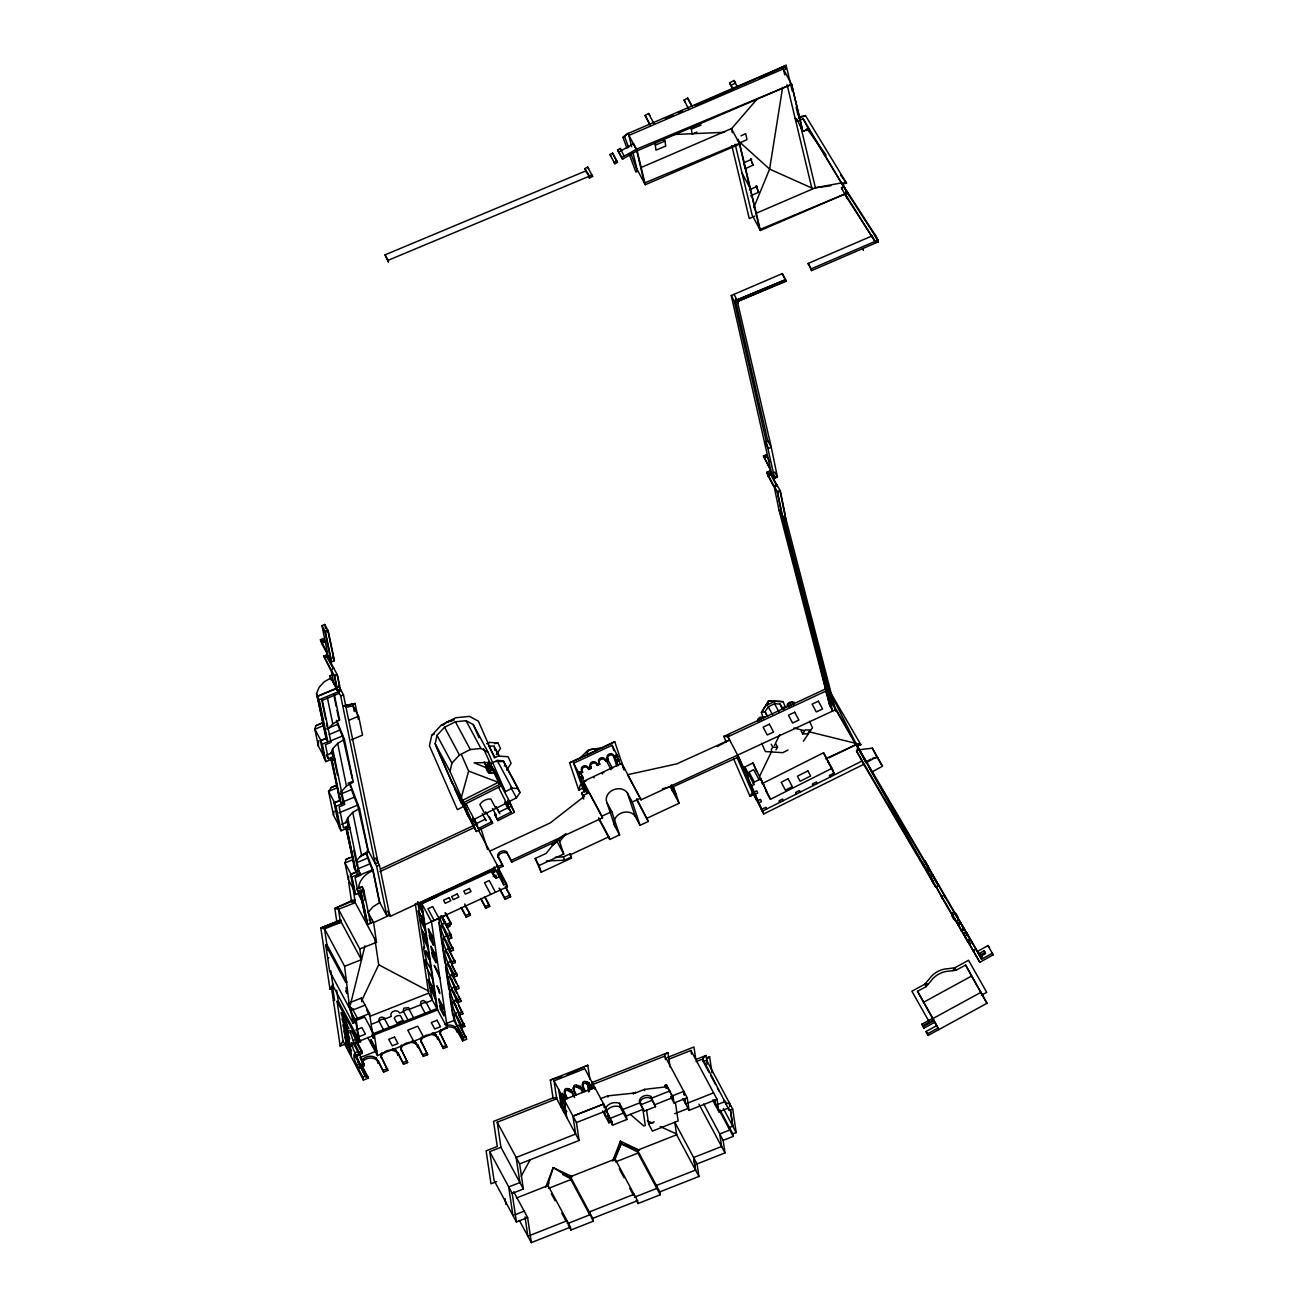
<?xml version="1.0" encoding="UTF-8"?>
<svg xmlns="http://www.w3.org/2000/svg" width="1308" height="1308" viewBox="0 0 1308 1308"><rect width="100%" height="100%" fill="white"/><g stroke="black" fill="none" stroke-linecap="round" stroke-linejoin="round"><path stroke-width="1.5" d="M324.482 757.512L318.334 746.034L318.531 740.72M351.509 876.295L354.599 891.239L348.451 879.777L348.582 876.229M757.659 720.986L757.872 719.089L759.997 717.193L764.657 717.209M763.578 719.089L761.419 712.517L768.646 700.892L783.018 701.644L785.323 706.876L783.459 709.639M793.253 702.739L791.896 702.167L788.266 704.145L788.103 705.535L789.46 706.107M793.972 704.145L794.169 702.249L789.525 702.249L787.383 704.145L787.187 706.026L789.018 706.811M338.805 822.699L339.622 826.672L333.475 815.211L334.096 811.205M782.642 87.342L769.611 169.124L753.784 207.563M785.503 69.389L786.141 65.4L626.745 134.054L622.951 137.356L627.023 148.311M506.588 770.085L511.117 763.365L508.125 756.727L497.988 756.106L494.457 757.904L478.385 721.166L469.441 716.375L455.658 717.765L441.532 724.877L431.722 735.374L429.433 745.789L457.375 809.636L462.819 806.905M494.293 772.685L499.493 784.555L461.413 803.717L435.172 743.729L437.003 735.325L444.556 727.248L455.413 721.771L466.04 720.708L473.234 724.567L488.129 752.345L505.329 791.634L512.066 788.201L518.181 788.577L519.995 792.583L516.431 797.88L509.58 801.346L514.387 812.333L497.923 820.623L494.637 814.197L495.536 813.756L496.223 815.342L495.34 815.8M485.693 811.892L492.626 823.272L476.308 831.496L450.066 771.491L451.898 763.104L459.451 755.027L470.308 749.549L480.935 748.487L488.129 752.345M350.397 1004.789L364.981 945.798M461.283 797.7L468.624 771.066L461.462 754.683M323.403 722.343L315.866 725.711L314.868 729.226L318.334 746.034M349.808 857.623L345.966 859.438L344.985 862.969L348.451 879.777M767.567 704.636L768.646 700.892L783.018 701.644M582.371 788.397L578.774 790.081L580.474 784.604M547.251 1186.274L553.202 1167.652L572.364 1176.71M864.866 759.18L871.782 772.096L882.442 766.21L872.305 748.16L859.34 749.746L856.593 751.119L926.718 870.638L928.239 867.024L857.966 747.211L856.593 751.119L863.689 764.346L935.661 887.02L938.784 885.467L936.692 881.641L932.179 873.891L933.078 875.739L930.413 877.21L935.661 887.02M545.714 1187.223L553.202 1167.652L571.253 1178.426M612.798 1160.752L620.352 1141.148L639.449 1150.239M547.627 1186.47L549.066 1182.89M614.711 1160L621.235 1143.813L620.352 1141.148M324.188 725.335L314.868 729.226L321.016 740.688L326.591 738.366L316.503 693.698L319.119 687.321L324.106 681.86L330.908 677.953L337.513 690.575L340.293 689.398L337.268 674.732L333.736 668.143L331.12 670.088L323.795 656.076L326.591 654.899L333.736 668.143M330.711 753.588L332.673 748.814L337.66 743.353L344.462 739.445L337.006 721.117M345.77 822.618L347.732 817.843L352.735 812.382L359.52 808.475L349.808 783.034M361.597 1000.898L378.699 964.764L374.791 938.49M759.588 776.298L771.851 750.939M774.467 745.511L779.731 734.638M612.945 1160.834L621.235 1143.813L639.367 1150.402M345.901 1043.817L340.194 1046.073L342.974 1040.808L337.104 1001.421L338.216 1000.98L336.614 990.156M782.773 709.034L780.108 704.08L774.549 703.704L768.303 706.86L765.033 711.666L761.419 712.517L768.646 700.892M521.222 1176.203L529.838 1160.31M332.984 984.041L329.976 989.306L332.772 988.21L334.554 1000.162L333.426 1000.604M573.296 1088.959L574.098 1088.256A1.733 1.406 -8.5 0 1 577.073 1087.079L579.509 1088.518L580.163 1086.359L579.509 1088.518M841.861 188.843L843.627 185.981L874.921 234.655L878.257 241.882L811.581 270.609L808.23 263.399L872.109 235.898L875.199 241.686L877.864 240.198L874.316 233.527M771.131 749.844L772.766 747.228L777.59 747.228L776.036 744.17M775.971 749.844L777.59 747.228M802.72 733.886L805.156 729.962L809.979 729.962L807.559 733.902L802.72 733.886L801.15 730.845M952.943 970.634L954.84 967.773L968.541 960.285L986.722 992.347L981.425 995.257M495.078 750.465L494.048 746.181L488.734 745.854L494.947 757.43M496.337 754.585L500.441 748.503L497.923 742.928L489.388 742.404L486.723 743.761M495.683 772.292L489.535 772.39L487.966 768.908L491.056 764.313M504.316 765.965L505.101 764.804L503.302 760.798L497.171 760.422L490.32 763.905L486.756 769.202L488.571 773.208L495.961 772.93M803.357 741.178L812.464 727.788L809.57 721.264M336.859 785.16L331.349 787.465L328.57 791.389L333.475 815.211M750.629 158.53L753.114 165.102L745.217 168.699L743.843 162.781L751.74 159.184M756.155 185.638L758.624 192.227L750.743 195.824M559.53 841.649L564.467 835.599M924.037 1028.104L923.17 1026.584L933.863 1020.747L917.513 991.317L926.178 986.592L930.904 981.065A19.996 16.415 -29.6 0 1 949.036 971.157L956.213 970.193L965.631 965.042L986.984 1003.285L928.173 1035.413L927.323 1033.892L938.016 1028.055L932.571 1018.327L921.878 1024.18L924.037 1028.104L934.73 1022.251M368.153 912.428L373.025 906.755L379.745 902.536L373.156 870.539L366.224 852.424A15.483 2.126 67.3 0 0 372.829 870.36M731.466 128.789L757.234 98.918M783.001 69.046L786.141 65.4L792.321 91.233M348.942 1004.642L350.855 1008.223L349.726 1008.664L329.632 971.19L330.761 970.749L333 985.84L329.976 989.306L320.836 927.993L340.963 920.064M327.785 729.357L332.788 723.896L339.573 719.989L334.21 693.976M341.47 791.504L346.473 786.059L353.274 782.151L344.462 739.445M356.544 860.566L361.548 855.121L368.333 851.214M578.774 790.081L569.618 762.793L579.885 758.182L588.24 750.04L602.448 747.653L614.744 741.734L623.9 769.022M706.811 1059.398L709.606 1056.717L711.993 1072.674M703.115 1058.172L705.895 1055.54L706.255 1058.041L709.606 1056.717M607.795 759.637L606.323 760.978L605.964 759.817L607.795 759.637L612.569 768.385M586.605 788.822L585.134 790.179L584.774 789.018M763.725 717.7L760.308 717.7L758.591 720.495L759.948 721.068M622.951 137.356L628.412 133.334L631.617 146.692M450.622 721.395L454.236 719.58L447.123 721.934L443.363 725.041L441.532 724.877M360.158 856.626L368.48 851.917L359.52 808.475M494.538 876.622L495.994 878.24L499.672 876.54M558.189 839.572L565.906 833.572M557.11 841.665L552.434 845.311L551.96 844.428L555.982 841.289L546.074 853.437L535.185 858.506L541.201 872.223L571.531 858.081L569.928 853.862L563.454 856.887L555.377 857.23M664.611 1054.853L667.947 1052.58L670.088 1067.017M487.557 743.647L489.388 742.404M636.751 150.976L622.559 159.167L617.539 149.962L620.172 148.442L621.169 149.864M618.684 152.169L633.481 143.7L636.342 149.259L644.403 183.038L739.331 143.357L759.866 229.538L847.453 192.914L849.301 195.791M621.545 157.728L636.342 149.259L791.585 84.35L783.312 68.915L628.919 135.411L637.192 150.845L645.285 184.722L739.707 144.06L731.434 128.609L640.724 167.686M843.922 186.325L841.289 187.78L847.519 198.653M844.2 187.584L843.611 186.455M866.239 761.746L870.981 759.114M882.442 766.21L876.9 756.76L866.239 762.662L859.34 749.746M929.383 869.166L926.718 870.638L857.966 747.211M930.413 877.21L929.465 875.33L932.424 874.284M955.837 921.404C946.387 912.804 956.377 907.311 958.502 919.933L955.837 921.404L941.368 896.748L944.033 895.261L958.502 919.933M952.502 915.191L955.167 913.703M951.554 913.295L957.293 923.35L959.958 921.862L961.56 924.691L964.274 929.759L961.609 931.231L961.118 930.397L963.783 928.925L964.274 929.759M957.293 923.35L960.072 922.075M960.988 923.235L960.186 921.96L960.824 923.285L958.159 924.756L957.521 923.432L960.088 927.748M963.882 928.271L961.216 929.743L967.838 941.858L970.503 940.387L961.772 924.56M963.228 933.405L965.893 931.934M963.473 933.879L966.138 932.391M967.07 934.075C965.86 937.934 962.639 932.768 964.47 935.187M967.38 940.272L970.045 938.801L981.54 959.222L992.2 953.319L993.132 954.889L979.806 962.263L965.255 936.495M969.359 943.853L972.024 942.365M973.054 950.753L975.719 949.265M981.54 959.222L977.403 951.472L988.063 945.57L988.979 947.139M979.905 953.123L984.123 950.785L985.038 952.371L980.82 954.693L979.905 953.123L982.308 957.489L981.392 955.919L985.611 953.581L984.123 950.785M431.722 735.374L434.452 733.87M650.403 125.699L645.106 115.431L648.605 113.518L649.798 115.464M688.973 109.594L684.051 100.078L687.681 98.1L692.194 106.455M729.57 82.927L734.001 80.507L735.505 82.96L731.09 85.38L729.57 82.927L732.987 89.549M614.858 163.762L609.969 154.524L612.569 153.101L617.474 162.339L614.858 163.762L613.975 162.306L616.591 160.884L617.474 162.339M587.668 167.064L592.638 176.4L589.843 177.921L584.872 168.585L587.668 167.064L588.616 168.601M923.432 1002.337L971.55 976.062L986.984 1003.285M917.513 991.317L932.964 1018.54L981.082 992.265M933.438 1019.848L922.745 1025.685L921.878 1024.18M928.173 1035.413L926.031 1031.489L936.724 1025.652M717.274 746.606L729.602 739.87L676.792 763.856L627.562 774.712L641.051 799.842L835.452 709.77L784.767 514.502L780.059 490.549L777.246 491.661L783.623 522.399M355.204 899.92L334.832 908.439L336.794 921.682L340.096 919.998L338.494 909.256L334.832 908.439L353.144 899.953M494.489 770.085L488.342 770.183L486.772 766.701L489.241 761.648L485.579 766.995L487.377 771.001L490.435 771.18M496.141 761.73L497.007 761.289M501.275 785.895L463.212 805.041L471.567 820.639L474.264 819.266L478.336 828.52L491.939 821.686M462.051 800.594L498.315 782.347L499.493 784.555M473.79 819.168L471.076 820.541L465.435 809.554L473.153 825.283L475.867 823.909L473.071 818.187M506.425 802.736L509.139 801.363M471.567 820.639L509.63 801.477L494.686 773.568M471.926 822.487L474.657 821.13M509.973 803.259L507.242 804.633L508.518 807.526L511.232 806.153L508.42 800.365M474.346 819.854L477.191 825.168L476.504 823.566L485.35 819.119L486.036 820.721L482.243 813.625M505.117 802.425L507.962 807.739L499.116 812.186L496.272 806.873M497.923 820.623L497.22 819.021L510.97 812.105L498.561 787.253M766.112 705.633L775.055 701.121L774.549 703.704L778.979 711.977M748.568 775.693L744.792 767.06L752.95 762.956L770.412 799.319L831.904 768.368L823.533 752.754L762.024 783.705M788.037 750.007L782.707 752.689L765.344 751.56L761.746 743.385M756.547 800.055L752.967 792.37L758.722 802.965L761.452 801.591L760.455 799.335L757.741 800.709L749.092 783.835L755.01 794.463L757.724 793.106L756.743 790.833L754.013 792.207L745.266 775.104L746.476 776.968L749.19 775.595L748.143 773.747L748.797 775.579M761.321 778.571L753.163 782.674L753.98 784.555L751.266 785.912M863.689 764.346L763.79 813.919L752.591 792.55L749.975 796.212L733.608 758.836M761.469 809.243L766.03 807.363L766.733 808.965M861.923 761.06L762.319 811.173L738.579 756.907L727.935 736.796L825.511 691.245L828.226 696.297M570.255 1090.283L571.171 1089.907L571.433 1091.706L570.517 1092.066L569.601 1089.057L567.819 1088.845A1.733 1.406 -8.5 0 0 564.843 1090.005L564.484 1094.453L566.822 1098.785M579.248 1086.735L576.812 1085.297A1.733 1.406 -8.5 0 0 573.836 1086.457L573.394 1089.45M570.517 1092.066L568.081 1090.627A1.733 1.406 -8.5 0 0 565.105 1091.804L564.402 1092.997M588.257 1083.171L589.172 1082.811L588.518 1084.97L587.603 1081.945L585.821 1081.732A1.733 1.406 -8.5 0 0 582.845 1082.91L582.485 1087.34L584.807 1091.69M588.518 1084.97L586.082 1083.531A1.733 1.406 -8.5 0 0 583.106 1084.692L582.403 1085.885M828.929 757.839L856.478 744.448L860.811 744.612L829.779 691.327M759.539 78.12L786.141 65.4L695.169 105.523M583.728 799.09L581.619 792.812L587.129 790.245L587.815 792.272L583.335 781.399L621.758 763.251L641.051 799.842M569.618 762.793L614.744 741.734M579.885 758.182L588.567 754.127M597.233 750.073L602.448 747.653M583.908 791.226L573.591 763.251L612.111 745.266L617.703 756.302L615.496 757.332L615.022 756.449M582.174 770.952L582.616 772.276L579.199 774.336L578.61 772.603L582.174 770.952L581.455 769.627A3.384 2.763 -18.5 0 1 587.537 766.799L588.698 769.447L591.249 768.254L590.088 765.605A3.384 2.763 -18.5 0 1 596.17 762.76L597.331 765.425L599.767 764.281L598.606 761.632A3.384 2.763 -18.5 0 1 604.688 758.787L605.849 761.436L608.318 760.291L607.174 757.626A3.384 2.763 -18.5 0 1 613.256 754.798L614.4 757.446L615.496 757.332M588.257 768.107L590.791 766.929M596.873 764.085L599.326 762.956M605.408 760.111L607.877 758.951M613.959 756.122L617.147 754.634M380.808 868.888L477.338 823.827M579.199 774.336L578.267 772.963L579.869 776.887L582.076 775.857L582.551 776.739L583.008 778.113L580.801 779.127L580 778.276L586.671 791.356M614.695 756.482L616.166 759.866L618.373 758.853L619.371 761.289M580.801 779.127L580.343 777.769L582.551 776.739M618.308 765.736L616.231 760.929L617.163 762.319L616.64 760.749L618.847 759.735M379.99 871.586L474.673 827.392M581.471 781.677L583.679 780.647L584.153 781.53L581.946 782.56L583.025 785.748M584.741 791.945L583.711 789.264L584.66 790.637L586.851 789.607M825.953 688.744L723.798 736.42L726.251 742.028M489.715 851.165L550.227 822.928L584.186 796.458L583.548 795.248L589.041 792.681L602.514 817.811L511.166 860.451L511.722 862.119L559.056 840.03L563.732 854.01L538.978 865.569L541.201 872.223M370.409 922.63L373.32 922.075L367.793 924.642L366.387 922.009L359.945 892.056M349.726 1008.664L344.609 966.301L361.384 959.68L359.782 948.938L376.541 942.332L373.614 922.63L389.898 915.028L390.34 916.352L497.776 866.223L503.662 884.797L506.409 883.538L496.746 864.98M602.514 817.811L601.958 816.159L611.752 811.581L606.879 802.507A11.363 9.287 -18.5 0 1 612.994 789.999A11.363 9.287 -18.5 0 1 627.382 792.942L632.255 802.017L640.053 825.315L648.294 821.473L636.767 798.747M632.255 802.017L640.495 798.174M502.354 864.555L502.926 866.223L498.511 868.283L497.988 866.599L502.354 864.555L497.629 855.743A5.428 4.431 -18.5 0 1 500.85 851.492A5.428 4.431 -18.5 0 1 506.441 851.639L511.166 860.451M436.823 896.683L420.244 904.417L423.236 913.36M647.182 818.154L679.097 803.243L673.522 786.599L738.579 756.907L763.79 813.919M570.402 854.745L608.874 836.793L598.704 817.843M367.744 1037.489L377.44 1055.556L447.303 1027.99L431.476 921.682L446.519 914.766M546.401 860.975L564.566 860.206L571.04 857.181L569.928 853.862M598.59 818.612L609.773 839.458L619.551 834.88L611.752 811.581M665.331 1086.539L666.508 1084.839L665.167 1085.378L666.132 1088.027L665.167 1085.378M857.116 746.328L860.811 744.612L809.668 731.924M825.495 758.803L856.478 744.448L866.403 762.973L830.94 701.35M494.277 868.626L419.492 903.01L422.68 913.066L436.905 1008.582L372.617 1033.958L369.575 1013.536L361.302 998.102L348.451 1003.187M447.303 1027.99L437.608 1009.907L421.781 903.599L492.217 871.21L495.994 878.24M491.644 871.651L494.391 870.392L494.898 871.962L492.135 873.237M493.165 876.507L495.928 875.232L496.386 876.703M425.803 924.282L507.422 886.759L506.409 883.538M450.639 922.467L451.162 924.151L446.944 926.097L446.404 924.413L450.639 922.467L445.472 912.837M469.883 913.622L470.422 915.289L466.237 917.219L465.697 915.551L469.883 913.622L464.716 903.975M489.176 904.744L489.699 906.428L485.791 908.226L485.252 906.558L489.176 904.744L484.876 896.716M510.038 895.015L510.611 896.814L505.101 899.348L504.528 897.55L510.038 895.015L505.297 886.17M740.917 135.852L745.642 133.694L747.015 139.613L739.118 143.21L738.202 139.269M749.37 189.889L757.267 186.308M567.312 1074.506L587.799 1065.252L589.875 1079.165M665.478 118.619L672.901 115.349M678.46 112.897L682.171 111.245M637.192 150.845L791.585 84.35L802.85 131.454L808.606 128.969L803.177 118.832L797.406 121.317L796.131 118.914M632.958 152.349L637.503 171.348L635.851 172.067L629.066 153.804M798.632 118.505L805.466 115.562L846.521 183.169L841.976 184.15M755.844 213.417L815.407 187.763L842.041 182.809L846.521 183.169L840.521 174.896M754.814 216.147L749.255 218.534L731.826 145.662M735.178 144.256L752.1 215.035L760.373 230.47L847.47 192.946L803.177 118.832M769.823 461.74L766.226 454.808L763.447 455.969L770.706 469.736L731.254 295.526L782.282 273.601L785.552 279.667L785.928 281.367L737.385 301.576L735.913 298.813M737.009 299.908L738.284 303.26L737.009 299.908L785.552 279.683L734.213 301.053L774.614 478.107L777.393 476.946L771.279 447.271L736.993 299.875L734.05 294.365M811.581 270.609L811.173 268.876L877.864 240.198L874.905 234.688L878.257 241.882M737.385 301.576L785.634 280.795L785.241 279.111M388.28 260.259L388.345 262.123L385.059 254.847L586.033 170.825L589.499 176.122L589.221 178.133L588.894 176.367L591.69 174.847L592.638 176.4M696.935 132.108L692.046 134.152L691.376 129.132L701.121 125.045M655.292 145.139L665.036 141.051L665.723 146.055L655.978 150.142L655.292 145.139A5.575 4.545 -7.8 0 1 655.586 142.785M795.166 118.488L796.915 119.241L802.85 131.454L808.573 128.903L847.47 192.946L844.821 194.451L875.199 241.686M325.905 643.814L323.223 638.582L320.427 639.743L327.703 653.51L321.948 625.616L324.727 624.456L328.259 631.045L334.39 660.72L331.594 661.897L321.703 643.536L324.368 641.836M767.731 440.682L764.951 441.842L768.483 448.431L771.279 447.271L767.731 440.682L735.341 300.006M331.594 661.897L325.479 632.205L328.259 631.045M321.212 641.214L324.008 640.053M321.294 641.558L324.073 640.397M764.232 457.44L767.011 456.263M764.297 457.784L767.077 456.623M766.799 472.286L769.595 471.125L776.903 485.137L774.123 486.298L766.799 472.286L768.074 476.145L770.788 474.624L768.074 476.145M324.58 657.532L327.376 656.371M324.711 658.137L327.49 656.976M767.583 473.758L770.379 472.597M767.714 474.363L770.494 473.185M774.123 486.298L776.739 484.369L780.287 490.958L785.372 515.63L782.576 516.791L779.045 510.202L774.418 487.737L768.009 475.785M330.679 679.669L329.894 675.844L332.673 674.683M337.513 690.575L334.488 675.909L337.268 674.732M782.576 516.791L777.492 492.119L780.287 490.958M333.883 756.367L328.308 758.705L326.428 755.174L331.987 752.852L334.243 758.133L325.888 761.616L322.275 744.105L327.85 741.783L325.954 738.252L317.288 696.216L336.516 688.188L336.875 689.937M336.581 688.531L317.926 696.33L316.503 693.698M327.85 741.783L319.185 699.747L341.175 690.559M322.324 700.336L338.756 693.469L338.396 691.719M343.464 694.826L378.061 862.577L375.282 863.738L340.701 695.987L343.464 694.826L339.295 687.027M315.866 725.711L322.994 722.719M326.755 728.85L337.873 724.223M349.35 720.087L358.621 716.212L353.062 705.862L346.031 707.252M329.289 734.491L339.998 730.011M325.888 761.616L324.008 758.084L320.395 740.573L325.954 738.252M329.518 741.374L342.565 735.913M351.394 739.788L362.529 735.129L358.621 716.212M341.535 803.929L339.655 800.414L331.545 758.149M337.415 787.694L328.57 791.389L334.701 802.85L337.987 818.726M348.059 783.247L352.8 781.268L353.274 782.151M340.669 794.12L351.705 789.509M341.552 824.334L347.127 822.013L349.383 827.294L341.028 830.776L339.132 827.245L334.08 802.736L340.211 800.169M334.701 802.85L340.276 800.529L330.859 759.065M354.435 797.112L340.897 802.736L331.954 760.144M341.028 830.776L335.976 806.268L344.331 802.769L342.434 799.237M339.066 812.873L357.705 805.09L367.924 850.576M349.023 825.544L343.448 827.866L339.115 806.856L344.691 804.518L344.331 802.769M346.604 827.212L356.136 872.338M347.405 829.959L350.184 828.781L347.127 822.013M345.966 859.438L353.111 856.462M361.253 855.579L366.698 853.306M351.721 860.141L344.985 862.969L351.133 874.431L356.692 872.093M356.871 862.593L367.973 857.95M355.269 869.231L357.476 874.627M353.209 859.225L354.795 869.82L346.457 829.436M357.624 868.97L370.099 863.754M363.886 890.977L355.531 894.459L354.108 891.827L350.495 874.316L358.85 870.817L347.732 817.843M379.418 865.095L389.588 914.472L386.841 915.764L376.639 866.256L379.418 865.095L375.625 858.032M355.531 894.459L351.917 876.949L360.272 873.466L357.509 868.299M355.907 876.654L372.682 869.656L379.271 901.653L387.135 916.319M360.272 873.466L360.632 875.215L355.057 877.537L357.951 891.549L363.526 889.227L362.103 886.579L356.528 888.9L357.951 891.549M337.758 690.51L340.554 689.398M589.499 176.122L388.051 260.341L385.059 254.847M328.373 926.375L322.52 927.339L337.611 921.322M763.447 455.969L774.614 478.107L777.393 476.946L774.745 472.008M341.29 922.205L324.515 928.827L320.836 927.993L340.62 920.227L341.29 922.205L320.836 927.993L324.776 927.274M329.632 971.19L325.741 945.046L326.869 944.605L346.963 982.095M327.687 958.11L328.815 957.685M439.39 917.039L442.12 924.347L444.916 923.235L443.33 919.54M440.829 915.764L451.211 934.991L451.652 937.967L448.857 939.062L442.562 927.307A8.616 1.422 68.5 0 0 440.796 927.568A8.616 1.422 68.5 0 0 444.017 937.1L446.813 935.988L453.467 950.197L450.688 951.292L444.377 939.553A9.287 1.521 68.5 0 0 442.774 940.256A9.287 1.521 68.5 0 0 445.914 949.788L452.519 963.653L455.315 962.541L448.693 948.692A9.287 1.521 68.5 0 1 447.042 944.523M448.857 939.062L448.415 936.087L451.211 934.991M445.914 949.788L448.693 948.692M450.688 951.292L450.312 948.84L453.108 947.744M452.519 963.653L446.224 951.897A10.153 1.668 68.5 0 0 444.802 953.123A10.153 1.668 68.5 0 0 447.826 962.639L450.606 961.527L457.277 975.719L454.481 976.831L448.186 965.075A9.467 1.553 68.5 0 0 446.633 965.909A9.467 1.553 68.5 0 0 449.723 975.425L456.378 989.551L459.173 988.456L452.519 974.313A9.467 1.553 68.5 0 1 449.723 966.318M452.208 961.543L455.004 960.448M365.079 1005.149L354.272 1009.416L349.89 1007.503M342.483 1017.068L346.751 1025.031C347.732 1020.06 337.595 1005.28 342.483 1017.068L344.625 1016.234L347.192 1021.008M449.723 975.425L452.519 974.313M454.481 976.831L454.121 974.395L456.917 973.283M343.366 1022.938L347.634 1030.9C348.615 1025.93 338.461 1011.149 343.366 1022.938L345.508 1022.104L348.925 1028.464M353.765 1019.782L369.575 1013.536M354.223 1021.205L364.703 1017.068L374.399 1035.151L377.44 1055.556M415.29 903.599L428.632 993.148L370.017 1016.283L366.583 1009.923M333 985.84L353.095 1023.314L356.463 1021.989L349.759 1009.498M344.282 1029.167L348.549 1037.13C349.53 1032.159 339.393 1017.362 344.282 1029.167L346.44 1028.317L348.991 1033.091M456.378 989.551L450.083 977.795A9.45 1.553 68.5 0 0 448.415 978.482A9.45 1.553 68.5 0 0 451.636 988.259L454.432 987.164L461.086 1001.339L458.291 1002.435L451.996 990.679A9.303 1.537 68.5 0 0 450.393 991.399A9.303 1.537 68.5 0 0 453.516 1000.947L460.154 1014.861L462.95 1013.765L456.312 999.835A9.303 1.537 68.5 0 1 453.5 991.824M456.018 987.164L458.814 986.069M355.874 1029.936L361.891 1027.565L365.423 1034.138L359.406 1036.525L357.64 1033.238M371.505 1024.229L378.257 1021.564L379.614 1017.918L381.838 1017.052L385.942 1018.54L391.256 1016.43L390.83 1014.043L392.302 1011.852L395.065 1010.757L397.975 1011.215L399.823 1013.062L402.831 1011.869L403.861 1008.19L408.439 1007.634L410.025 1009.04L420.375 1004.953L421.045 1001.307L423.236 1000.44L426.899 1002.369L432.408 1000.195L428.19 979.496L429.498 980.706L427.961 970.307L426.408 966.465A8.371 1.373 68.5 0 1 425.394 959.745L431.068 969.359M345.149 1034.988L349.416 1042.95C350.397 1037.98 340.26 1023.183 345.149 1034.988L347.307 1034.138L346.604 1032.453M346.048 1041.037L350.315 1049C351.312 1044.029 341.159 1029.233 346.048 1041.037L348.206 1040.187L347.503 1038.519M357.771 1035.74L360.583 1041.724L357.787 1042.819L351.639 1031.358L349.792 1030.312L352.997 1040.514L355.792 1039.419L362.005 1051.338L362.316 1053.398L359.52 1054.51L353.471 1043.67L351.623 1042.607L353.176 1048.902L361.351 1066.821L364.147 1065.726L363.837 1063.649L354.795 1044.029M357.787 1042.819L357.198 1038.895L358.31 1038.454L355.89 1022.218L351.116 1013.291M453.516 1000.947L456.312 999.835M458.291 1002.435L457.931 1000.015L460.727 998.903M352.997 1040.514L354.19 1042.721L356.97 1041.609M373.401 1035.249L437.608 1009.907M357.624 1041.773L374.399 1035.151M346.931 1046.972L351.198 1054.935C352.195 1049.964 342.042 1035.168 346.931 1046.972L349.089 1046.122L351.509 1050.635M354.19 1042.721L354.648 1043.915L357.444 1042.819M354.828 1052.826L357.624 1051.714M460.154 1014.861L453.843 1003.122A9.352 1.537 68.5 0 0 452.274 1003.874A9.352 1.537 68.5 0 0 455.38 1013.406L458.176 1012.294L464.831 1026.453L462.035 1027.548L455.74 1015.809A8.943 1.472 68.5 0 0 454.023 1016.251A8.943 1.472 68.5 0 0 457.228 1025.864L463.539 1037.604L462.607 1040.89L466.743 1039.255L460.024 1024.753A8.943 1.472 68.5 0 1 457.457 1017.869M359.52 1054.51L359.209 1052.45L362.005 1051.338M459.827 1012.686L462.623 1011.591M356.021 1055.033L358.817 1053.921M356.479 1056.226L359.275 1055.131M359.929 1057.616L376.868 1050.945M444.589 1024.213L453.99 1020.502L438.736 918.053M361.351 1066.821L353.994 1054.395L353.83 1057.453L356.675 1065.137L359.471 1064.042L365.864 1077.187L367.728 1076.451L361.057 1063.993M457.228 1025.864L460.024 1024.753M361.057 1064.761L363.837 1063.649M462.035 1027.548L461.675 1025.145L464.471 1024.05M356.675 1065.137L357.852 1067.344L360.648 1066.249M357.852 1067.344L358.31 1068.554L361.106 1067.442M378.355 1060.723L377.963 1062.766L378.355 1060.723L383.718 1072.02L387.838 1070.402L380.89 1056.161A8.813 7.096 -8.5 0 1 381.772 1052.809M398.204 1052.891L397.812 1054.935L398.204 1052.891L403.567 1064.189L407.638 1062.586L400.706 1048.346A8.813 7.096 -8.5 0 1 401.572 1044.994M418.004 1045.076L417.628 1047.119L418.004 1045.076L423.367 1056.374L427.667 1054.689L420.718 1040.432A8.813 7.096 -8.5 0 1 421.601 1037.081M438.033 1037.162L437.64 1039.206L438.033 1037.162L443.396 1048.476L446.862 1047.103L439.929 1032.862A8.813 7.096 -8.5 0 1 440.796 1029.51M457.228 1029.592L456.852 1031.636L457.228 1029.592L462.329 1039.108M367.728 1076.451L367.989 1078.233L363.33 1080.081L362.888 1077.073L365.684 1075.977M463.539 1037.604L466.335 1036.508M383.457 1070.238L387.577 1068.62M403.305 1062.407L407.377 1060.804M423.105 1054.591L427.405 1052.891M443.134 1046.678L446.6 1045.321M496.599 1181.598L491.007 1183.805L486.102 1150.877L497.269 1146.462L493.541 1121.397L553.022 1097.935L550.357 1080.032L587.799 1065.252M513.733 1191.784L527.615 1217.552L516.431 1221.95L512.18 1193.387L523.364 1188.988L519.636 1163.924L579.101 1140.445L556.685 1098.753L554.02 1080.866L584.774 1068.718L607.076 1110.459L608.907 1122.82L611.997 1121.594L605.277 1108.922A9.973 8.028 -8.5 0 1 619.501 1103.298L626.319 1115.937L626.859 1119.517L612.536 1125.174L609.953 1120.367M579.101 1140.445L576.436 1122.558L561.034 1093.913L562.211 1093.455L565.318 1099.227L564.206 1100.175M564.124 1091.199L567.329 1098.442M573.117 1087.651L576.321 1094.894M582.125 1084.103L585.33 1091.346M561.099 1094.387L562.211 1093.455M592.361 1082.403L667.947 1052.58M564.484 1094.453L564.794 1092.442M582.485 1087.34L582.779 1085.329M565.007 1105.603L560.527 1096.447L563.307 1095.352M523.364 1188.988L500.948 1147.28L497.22 1122.231L556.685 1098.753M591.216 1085.133L664.905 1056.046L687.207 1097.788L689.071 1110.312L717.029 1099.276L690.918 1050.455L668.568 1059.284M560.969 1097.853L563.764 1096.758M587.979 1083.743L589.107 1087.291L591.903 1086.196M667.358 1057.485L693.959 1046.989L695.823 1059.513L705.895 1055.54M592.54 1087.7L589.745 1088.796L592.459 1087.242M561.868 1099.521L564.664 1098.426M561.9 1099.815L564.696 1098.72M565.187 1106.764C561.361 1090.316 557.895 1106.028 564.566 1102.154M566.887 1111.44L564.091 1112.552L562.62 1108.89L562.162 1107.467L564.958 1106.372M600.503 1098.736L607.795 1095.859L635.59 1092.916L644.533 1089.384L665.952 1086.866M696.15 1061.655L702.854 1059.006L729.324 1110.345L732.676 1109.02L706.582 1060.199L703.23 1061.524L708.903 1072.102M604.165 1107.582L603.675 1104.001L572.937 1116.133L575.667 1134.036L516.137 1157.498L519.93 1182.563L508.681 1186.961L512.949 1215.606M573.002 1116.149L603.626 1104.05M516.431 1221.95L494.032 1180.339L489.764 1151.694L500.948 1147.28M576.436 1122.558L607.076 1110.459M608.563 1115.184L605.473 1116.411L604.737 1111.048M655.537 1106.682L651.171 1098.622A7.03 5.657 -8.5 0 0 644.026 1098.164A7.03 5.657 -8.5 0 0 639.775 1103.118L639.465 1100.976A7.03 5.657 -8.5 0 1 643.699 1096.022A7.03 5.657 -8.5 0 1 650.844 1096.48L655.537 1106.682L644.043 1111.228L640.282 1102.66L622.821 1109.511L623.36 1113.092L609.087 1118.765L608.612 1115.119M652.038 1100.257L651.727 1098.115L669.81 1090.97L669.909 1092.066L666.671 1085.918M644.043 1111.228L640.609 1104.819L652.103 1100.273L651.776 1098.131M672.459 1095.842L683.822 1091.313L684.362 1094.894M626.319 1115.937L643.716 1109.07M655.226 1104.541L673.195 1097.445L666.508 1084.839M670.579 1096.578L674.012 1102.987L687.207 1097.788M687.501 1103.167L713.645 1092.818M675.451 1102.971L678.133 1120.94L652.414 1131.093L648.621 1123.997L654.213 1121.79M674.699 1113.713L687.746 1108.563M717.127 1104.737L725.564 1101.369L725.891 1103.936L729.292 1102.546L729.88 1106.486L729.243 1102.611M712.664 1100.044L718.893 1111.816L728.948 1107.843M516.398 1198.03L548.068 1185.539L570.484 1227.149L570.909 1230.027L593.145 1221.247L592.72 1218.369L570.435 1176.71L615.152 1159.052L634.069 1194.335M660.229 1194.76L637.944 1153.1L637.519 1150.239L676.645 1134.788L674.781 1122.264L697.066 1163.94L698.93 1176.464L659.804 1191.899L660.229 1194.76L637.977 1203.54L636.26 1200.335M548.51 1188.4L570.86 1179.571L570.435 1176.71M637.944 1153.1L615.577 1161.929L615.152 1159.052M514.812 1214.87L524.181 1211.126M697.066 1163.94L725.008 1152.904L723.144 1140.38L733.199 1136.407L732.84 1133.889L736.191 1132.581L732.676 1109.02M634.494 1197.196L656.845 1188.367L656.371 1185.489L695.545 1170.055L693.632 1157.515L721.64 1146.511L719.711 1133.954L729.831 1129.998L729.39 1127.48L732.807 1126.172L730.469 1110.427L732.758 1126.155M589.352 1211.976L589.777 1214.838L567.41 1223.667L567.034 1220.74L527.86 1236.24L525.048 1216.914M519.341 1220.38L531.342 1242.6L570.484 1227.149M592.72 1218.369L637.552 1200.679L634.118 1194.269L589.287 1211.96L593.145 1221.247M331.349 787.465L336.859 785.34M550.357 1080.032L561.655 1076.353M785.323 706.876L781.726 707.726L780.108 704.08M662.437 788.724L670.301 786.86L679.097 803.243M798.501 117.066L805.466 115.562M494.555 743.631L497.923 742.928M344.037 705.682L355.073 703.491L358.327 719.286M343.988 706.206L355.073 703.491M447.123 721.934L451.064 721.166M368.987 919.982L371.897 919.426M322.52 927.339L328.422 926.244M729.831 735.341L723.798 736.42L728.393 736.584M830.825 185.752L815.407 187.763L800.382 124.914M872.567 758.248L877.832 757.594M619.91 764.346L621.741 764.166M603.838 772.587L602.007 772.766L602.367 773.927M584.038 781.334L585.87 781.154M553.022 1097.935L556.914 1097.575M673.555 134.511L724.518 132.304M928.32 984.074L924.805 984.172L911.872 991.235L929.105 1021.613M489.617 762.482L474.117 762.826L493.116 770.477L489.061 766.063M498.773 761.403L502.321 761.616M777.393 476.946L774.271 476.455L774.581 478.058M793.94 728.033L803.766 730.469M468.624 771.066L498.315 782.347M812.203 188.189L769.611 169.124L737.385 140.054M647.362 1120.809L652.856 1123.278M660.18 1126.564L676.645 1133.971M562.62 1174.519L571.122 1178.721M621.235 1143.813L638.222 1152.234M378.699 964.764L428.828 991.251M630.276 1114.318L644.043 1126.155M367.368 850.494L368.48 851.917M927.372 870.866L927.895 871.766M806.905 128.625L826.116 155.063M617.539 149.962L622.559 159.167M846.178 195.562L875.019 241.408L877.864 240.198L846.57 191.524L844.788 194.385L847.453 192.914L843.627 185.981M500.343 873.858L507.422 886.759M967.135 933.716L966.465 932.669L967.201 934.141M684.051 100.078L685.294 102.089M645.106 115.431L649.831 124.227M609.969 154.524L610.852 155.979M584.872 168.585L585.821 170.138M929.759 875.755L930.658 877.227M938.654 884.96L977.403 951.325M871.782 772.096L936.119 881.772M936.299 882.082L938.327 885.549L924.772 860.533L945.52 897.811M970.503 940.387L969.947 939.438L967.282 940.91L967.838 941.858M925.41 867.417L924.838 866.517M832.509 703.263L856.478 744.448L829.566 691.425M931.247 878.24L936.119 886.938M955.658 914.161L959.958 921.862M967.92 935.024L970.045 938.801M923.759 864.784L923.546 864.425M956.213 970.193L954.84 967.773L947.679 968.737A19.996 16.415 -29.6 0 0 929.53 978.646L924.805 984.172L926.178 986.592M926.031 1031.489L926.881 1032.993M468.002 815.162L467.446 814.295L473.153 825.283M928.631 873.041L929.35 874.365L922.107 862.005L933.634 883.554M925.099 867.073L925.459 867.466M957.407 923.546L958.437 925.41L960.824 923.285M605.964 759.817L611.098 769.742M811.189 268.908L808.23 263.399L808.622 265.083M742.11 173.261L750.383 188.695M782.674 275.269L782.282 273.601L785.928 281.367M731.254 295.526L734.213 301.053M633.383 143.766L636.342 149.259M637.012 169.288L645.285 184.722M770.788 474.624L777.197 486.576M770.87 474.968L769.595 471.125M773.96 485.53L777.492 492.119M965.631 965.042L971.55 976.062M832.542 769.823L827.67 760.733L829.01 763.79M768.303 706.86L772.75 715.133M932.964 1018.54L938.866 1029.576M767.698 716.637L765.033 711.666L766.651 715.329M763.758 784.636L760.749 779.028L766.635 791.193M765.752 790.637L770.412 799.319M759.049 779.715L753.686 769.725L749.01 772.08L754.356 782.07M744.792 767.06L753.98 784.555M746.476 776.968L752.051 787.383M673.26 788.364L676.301 795.591L673.833 790.997M671.168 784.914L673.636 789.492L672.247 785.34M617.703 756.302L616.885 754.912L618.373 758.853M616.166 759.866L616.64 760.749M613.256 754.798L614.4 757.446M637.061 800.529L648.294 821.473M607.174 757.626L608.318 760.291M604.688 758.787L605.849 761.436M627.382 792.942L635.181 816.241L640.053 825.315M598.606 761.632L599.767 764.281M596.17 762.76L597.331 765.425M590.088 765.605L591.249 768.254M587.537 766.799L588.698 769.447M606.879 802.507L614.678 825.806L619.551 834.88M581.455 769.627L582.616 772.276M582.534 777.23L583.008 778.113M573.591 763.251L578.61 772.603M583.335 781.399L601.958 816.159M579.869 776.887L580.343 777.769M587.129 790.245L588.6 792.975M586.785 792.779L582.076 784.375L584.66 790.637M581.619 792.812L583.826 796.915M710.8 1075.634L715.525 1084.463M717.422 1087.994L719.318 1091.526M724.043 1100.339L725.94 1103.87M727.608 1107.14L729.324 1110.345M723.34 1108.53L736.191 1132.581M719.989 1109.854L732.84 1133.889M713.743 1099.995L717.536 1107.059M719.416 1110.59L733.199 1136.407M703.688 1103.968L723.144 1140.38M571.04 857.181L571.531 858.081M698.93 1104.148L725.008 1152.904M556.636 840.782L563.732 854.01M503.302 760.798L518.181 788.577M505.101 764.804L519.995 792.583M494.048 746.181L499.378 756.106M495.618 749.664L499.166 756.269M682.858 1098.556L689.071 1110.312M497.171 760.422L512.066 788.201M510.839 787.449L516.431 797.88M670.775 1093.668L673.342 1098.475M489.241 761.648L505.329 791.634M490.124 763.888L494.849 772.717M466.04 720.708L480.935 748.487M507.88 800.202L514.387 812.333M484.156 761.828L487.966 768.908M484.859 763.676L489.535 772.39M505.395 801.706L510.97 812.105M535.185 858.506L538.978 865.569M504.855 802.245L508.665 809.341L507.962 807.739M455.413 721.771L470.308 749.549M676.645 1134.788L698.93 1176.464M496.01 806.693L499.82 813.789M495.863 808.409L490.811 799.008A10.251 8.404 -23.6 0 0 479.856 804.518L484.892 813.919M492.527 808.458L496.223 815.342M494.637 814.197L497.22 819.021M444.556 727.248L459.451 755.027M492.626 823.272L489.356 816.862M506.441 851.639L511.722 862.119M639.465 1100.976L640.658 1104.753M437.003 735.325L451.898 763.104M497.629 855.743L502.926 866.223M435.172 743.729L450.066 771.491M476.504 823.566L465.91 803.684L466.629 805.27M472.728 818.04L478.336 828.52M478.352 830.008L497.988 866.599M450.753 779.846L466.842 809.832M476.308 831.496L454.71 788.871M505.836 887.903L510.611 896.814M494.097 866.975L503.662 884.797M619.501 1103.298L620.025 1106.879L626.859 1119.517M499.787 888.704L504.528 897.55M499.067 888.099L505.101 899.348M637.519 1150.239L659.804 1191.899M495.487 892.252L489.208 880.546L484.483 882.736L490.745 894.427M589.172 1082.811L592.279 1088.599M589.418 1084.446L591.739 1088.796M589.238 1084.675L588.567 1083.711M602.628 1110.966L608.907 1122.82M589.107 1087.291L589.663 1088.354M484.532 896.798L489.699 906.428M480.952 898.531L485.252 906.558M480.625 898.596L485.791 908.226M580.163 1086.359L583.27 1092.147M580.425 1088.158L582.763 1092.491M619.354 1168.976L624.096 1177.789M629.769 1188.383L633.546 1195.43M575.814 1095.237L573.476 1090.905L573.787 1088.877M571.171 1089.907L574.539 1097.494M321.948 625.616L325.479 632.205M571.433 1091.706L573.771 1096.039M332.494 657.188L334.39 660.72M323.697 640.92L324.482 642.375M465.256 905.659L470.422 915.289M321.703 643.536L320.427 639.743M562.293 1093.913L565.383 1099.701M332.363 666.933L327.867 658.758M461.397 907.507L465.697 915.551M461.07 907.589L466.237 917.219M554.02 1080.866L561.034 1093.913M564.369 1101.352L560.004 1094.305L560.527 1096.447M330.957 669.304L334.488 675.909M561.77 1103.265L565.808 1111.015M566.021 1112.389L561.655 1105.325L562.162 1107.467M329.894 675.844L340.701 695.987M445.129 912.902L451.162 924.151M339.099 719.106L339.573 719.989M442.006 916.205L446.404 924.413M441.646 916.238L446.944 926.097M448.955 932.931L451.652 937.967M438.932 918.249L432.654 906.558L427.929 908.733L434.191 920.423M442.12 924.347L448.415 936.087M317.288 696.216L319.185 699.747M448.072 940.125L452.568 948.513M444.017 937.1L450.312 948.84M449.02 950.802L455.315 962.541M570.86 1179.571L589.777 1214.838M421.781 903.599L431.476 921.682M417.792 901.604L420.162 907.278L418.07 903.354M451.881 965.647L457.277 975.719M417.219 902.733L422.68 913.066M447.826 962.639L454.121 974.395M423.808 920.701L419.263 912.673L424.348 924.315M456.476 983.42L452.879 976.7A9.45 1.553 68.5 0 0 451.62 975.425M424.757 926.98L420.195 918.935L425.28 930.593M330.973 758.378L332.232 760.7L335.012 759.539L333.704 756.891M454.792 989.584L456.59 992.935M458.389 996.304L461.086 1001.339M320.395 740.573L322.275 744.105M426.375 937.95L421.83 929.906L426.915 941.547M451.636 988.259L457.931 1000.015M427.324 944.245L422.778 936.201L427.863 947.859M458.438 1005.361L462.95 1013.765M439.308 974.28L434.223 965.304L439.897 978.253M458.536 1014.697L464.831 1026.453M367.728 849.628L376.639 866.256M455.38 1013.406L461.675 1025.145M551.338 1193.681L555.115 1200.744M561.737 1213.088L565.53 1220.135M568.326 1225.22L570.909 1230.027M459.468 1025.685L464.929 1035.871M427.961 970.307L432.457 978.695M453.99 1020.502L463.686 1038.568M447.303 1025.243A8.813 7.096 -8.5 0 1 455.004 1026.911L456.574 1029.854M457.506 1031.374L462.607 1040.89M334.08 802.736L335.976 806.268M455.004 1026.911L456.852 1031.636M434.093 989.715L429.547 981.67L434.632 993.328M435.041 996.075L430.495 988.03L435.58 999.688M387.56 911.185L390.34 916.352M428.632 993.148L436.905 1008.582M497.22 1122.231L519.636 1163.924M357.869 870.065L360.632 875.215M355.351 869.591L345.917 828.095M430.757 1011.019L426.49 1003.072A3.76 3.025 -8.5 0 0 420.865 1005.296L425.116 1013.242M439.929 1032.862L446.862 1047.103M360.158 888.917L358.752 886.268A23.593 19.097 -11.7 0 1 373.156 870.539M350.495 874.316L351.917 876.949M438.294 1038.961L443.396 1048.476M432.261 1032.879A8.813 7.096 -8.5 0 1 435.809 1034.481L437.379 1037.424M435.809 1034.481L437.64 1039.206M357.885 893.299L362.512 901.915M368.055 912.281L373.614 922.63M489.764 1151.694L512.18 1193.387M376.541 942.332L355.269 902.651L352.931 886.889M413.606 1017.771L409.355 1009.841A3.76 3.025 -8.5 0 0 403.731 1012.065L407.982 1019.995M423.71 1037.293L417.775 1026.208L407.769 1030.164L413.704 1041.25M420.718 1040.432L427.667 1054.689M412.249 1040.776A8.813 7.096 -8.5 0 1 415.781 1042.394L417.35 1045.321M418.266 1046.858L423.367 1056.374M415.781 1042.394L417.628 1047.119M359.782 948.938L338.494 909.256L355.269 902.651L351.59 901.817L348.696 882.328M340.096 919.998L361.384 959.68M389.13 1027.434L384.879 1019.504A3.76 3.025 -8.5 0 0 379.238 1021.728L383.506 1029.658M400.706 1048.346L407.638 1062.586M398.466 1054.673L403.567 1064.189M392.433 1048.591A8.813 7.096 -8.5 0 1 395.981 1050.21L397.55 1053.136M395.981 1050.21L397.812 1054.935M344.609 966.301L324.515 928.827L327.703 950.213M325.741 945.046L345.835 982.537M370.605 1028.693L372.306 1031.865M371.668 1035.053L373.434 1038.356L372.862 1034.497M380.89 1056.161L387.838 1070.402M357.509 1018.311L353.258 1010.365A3.76 3.025 -8.5 0 0 350.511 1010.119M361.924 1060.641A8.813 7.096 -8.5 0 1 376.132 1058.041L377.701 1060.984M378.617 1062.505L383.718 1072.02M376.132 1058.041L377.963 1062.766M358.817 1038.438L360.583 1041.724M338.216 1000.98L358.31 1038.454M337.104 1001.421L357.198 1038.895M357.787 1044.945L362.316 1053.398M356.267 1042.558L357.28 1044.471M354.648 1043.915L359.209 1052.45M348.157 1035.723L349.857 1038.912M360.517 1058.957L364.147 1065.726M349.056 1041.789L351.623 1046.563M361.319 1065.775L367.989 1078.233M357.934 1062.39L364.981 1075.536M358.31 1068.554L362.888 1077.073M342.974 1040.808L363.33 1080.081M988.063 945.57L993.132 954.889M872.305 748.16L876.9 756.76M957.113 916.418L963.996 929.285M979.806 962.263L935.988 886.448L942.855 899.283M954.448 917.889L961.609 931.231M931.329 877.733L933.193 881.216M925.704 868.038L924.969 866.664L925.508 867.776M954.807 913.033L954.219 911.807M734.001 80.507L737.418 87.129M731.09 85.38L732.791 88.699M687.681 98.1L691.769 106.03M648.605 113.518L654.213 124.015M624.194 156.224L620.172 148.442M612.569 153.101L616.591 160.884M791.896 702.167L793.367 705.061M789.836 702.739L791.307 705.633M788.266 704.145L789.738 707.023M760.308 717.7L761.779 720.594M771.197 744.17L772.766 747.228M619.452 762.58L620.041 763.823M582.076 775.857L580.965 773.42M751.904 162.519L753.114 165.102M758.624 192.227L756.514 187.224M831.904 768.368L834.014 773.159L829.926 777.148L829.239 775.562L834.014 773.159L823.533 752.754M817.124 783.606L816.421 782.004L812.399 784.032L813.102 785.617M800.185 792.125L799.499 790.523L795.689 792.435L796.392 794.038M783.181 800.676L782.495 799.074L779.028 800.823L779.731 802.425M752.95 762.956L756.727 771.589M727.935 736.796L729.57 740.524M736.911 757.283L752.394 792.664M473.234 724.567L478.973 737.663M483.519 748.552L490.794 764.689M463.212 805.041L467.953 815.898M436.365 746.95L452.339 783.459M583.09 779.404L582.207 777.263M354.141 1035.495L355.792 1039.419M357.803 1060.118L359.471 1064.042M343.841 1014.321L344.625 1016.234M344.805 1020.42L345.508 1022.104M589.401 1091.313L588.894 1089.188L589.892 1089.842M624.619 136.637L628.69 147.608M630.734 153.085L637.503 171.348M835.452 709.77L836.008 711.438M670.824 785.732L672.672 791.275M621.758 763.251L624.014 769.971M612.111 745.266L613.926 750.645M613.011 754.683L616.787 765.948M608.874 836.793L609.773 839.458M563.454 856.887L564.566 860.206M497.351 869.738L499.149 875.428M480.968 828.651L487.541 849.448M492.217 871.21L493.279 874.562M491.514 869.885L493.1 874.921M593.685 776.707L594.061 777.868M585.706 786.304L586.066 787.465M346.833 1036.476L347.405 1038.29M347.715 1042.394L348.451 1044.879M819.151 658.921L820.034 662.273M781.955 515.614L832.689 711.061L829.795 705.65L779.045 510.202M784.767 514.502L786.353 520.944M791.585 84.35L802.785 131.34M796.131 107.125L798.027 115.071M783.312 68.915L784.735 74.867M787.105 84.775L812.072 189.202M739.707 144.06L760.373 230.47M731.434 128.609L732.398 132.664M862.986 248.683L863.378 250.368M334.129 660.246L327.703 629.998L324.891 631.126L331.333 661.374M766.226 454.808L766.701 457.13M352.784 704.456L354.239 711.536M324.727 624.456L325.561 628.445M333.981 683.986L331.414 671.511L323.795 656.076M352.244 778.603L342.712 736.617A15.958 2.191 67.3 0 1 336.499 720.348M326.591 654.899L327.082 657.286M334.227 696.87L336.205 706.434M336.99 710.26L338.559 717.912M352.735 812.382L361.613 855.448M337.66 743.353L346.473 786.059M327.409 697.867L332.788 723.896M363.526 889.227L370.556 923.366M362.103 886.579L362.463 888.328M362.872 890.307L364.916 900.198M332.673 748.814L343.677 801.575M353.781 850.298L357.084 866.305M321.964 698.586L330.989 742.372L325.43 744.693L328.308 758.705M321.588 699.322L325.725 719.335M326.542 723.34L327.376 727.346M334.178 759.212L337.48 775.219M340.783 791.242L342.794 801.003M361.09 892.138L367.793 924.642M361.057 893.217L366.861 921.388M331.987 752.852L332.346 754.602M360.076 891.402L366.387 922.009M347.029 829.207L352.392 855.219M319.152 702.347L326.166 736.371M321.784 744.432L323.714 753.768M586.033 170.825L586.36 172.574M717.029 1099.276L718.893 1111.816M714.708 1099.979L715.46 1105.407M706.582 1060.199L707.17 1064.14M702.854 1059.006L703.23 1061.524M690.918 1050.455L691.458 1054.035M693.681 1157.531L695.545 1170.055M683.773 1091.379L684.313 1094.96M673.195 1097.445L674.012 1102.987M664.905 1056.046L665.445 1059.627M650.844 1096.48L651.171 1098.622M644.533 1089.384L644.713 1090.561M646.544 1110.083L648.621 1123.997M642.898 1109.478L645.285 1125.469M640.282 1102.66L640.609 1104.819M635.181 1092.164L635.361 1093.325M633.186 1092.948L633.366 1094.109M637.552 1200.679L637.977 1203.54M622.886 1109.527L623.426 1113.108M611.997 1121.594L612.536 1125.174M607.795 1095.859L607.975 1097.036M591.935 1083.662L595.124 1089.204L594.878 1087.569L564.124 1099.701L566.789 1117.604M587.603 1081.945L587.864 1083.743M587.178 1082.239L588.633 1092M585.821 1081.732L586.082 1083.531M582.845 1082.91L583.106 1084.692M578.594 1085.493L578.855 1087.291M576.812 1085.297L577.073 1087.079M573.836 1086.457L574.098 1088.256M569.601 1089.057L569.863 1090.839M567.819 1088.845L568.081 1090.627M564.843 1090.005L565.105 1091.804M558.679 1089.515L561.345 1107.418M527.615 1217.552L531.342 1242.6M505.051 1198.668L505.918 1204.439M449.69 924.74L449.936 926.407L447.14 927.503L446.666 924.315M438.899 922.647L444.9 962.966M445.505 966.988L448.808 989.175M449.412 993.197L452.715 1015.368M418.184 904.678L419.247 911.79L418.135 910.777L424.626 947.957L423.759 946.812L423.629 948.676L426.571 960.971M425.885 960.252L427.046 968.051M361.302 998.102L361.858 1001.814M356.463 1021.989L359.308 1041.103M350.855 1008.223L353.095 1023.314M343.072 1011.28L343.268 1012.506M331.643 988.652L340.194 1046.073M346.146 987.605L346.865 993.557A5.575 0.932 68.3 0 1 345.786 990.892M691.376 129.132A5.575 4.545 -7.8 0 1 691.67 126.778M659.853 139.711A5.575 4.545 -7.8 0 1 665.036 141.051M357.852 805.777A26.209 3.597 67.3 0 1 351.296 788.986M350.707 787.138A26.209 3.597 67.3 0 1 349.71 783.672M446.813 935.988A8.616 1.422 68.5 0 1 445.112 931.885M450.606 961.527A10.153 1.668 68.5 0 1 447.892 953.532M454.432 987.164A9.45 1.553 68.5 0 1 451.522 978.94M458.176 1012.294A9.352 1.537 68.5 0 1 455.364 1004.282M455.429 1000.833A9.352 1.537 68.5 0 1 456.639 1002.01M440.191 1034.644A8.813 7.096 -8.5 0 1 443.723 1028.546M444.9 1027.892A8.813 7.096 -8.5 0 1 455.266 1028.693M420.996 1042.231A8.813 7.096 -8.5 0 1 427.013 1034.955M428.37 1034.612A8.813 7.096 -8.5 0 1 436.071 1036.279M400.967 1050.128A8.813 7.096 -8.5 0 1 407.001 1042.852M408.341 1042.509A8.813 7.096 -8.5 0 1 416.042 1044.176M381.168 1057.943A8.813 7.096 -8.5 0 1 386.53 1050.913A8.813 7.096 -8.5 0 1 396.242 1051.992M362.185 1062.423A8.813 7.096 -8.5 0 1 376.393 1059.823M607.37 1109.854A9.973 8.028 -8.5 0 1 620.025 1106.879M614.678 825.806A11.363 9.287 -18.5 0 1 620.793 813.298A11.363 9.287 -18.5 0 1 635.181 816.241M590.529 766.929A3.384 2.763 -18.5 0 1 596.611 764.101M498.184 857.41A5.428 4.431 -18.5 0 1 501.405 853.143A5.428 4.431 -18.5 0 1 506.997 853.29M599.064 762.956A3.384 2.763 -18.5 0 1 605.13 760.111M607.615 758.967A3.384 2.763 -18.5 0 1 613.697 756.122M581.913 770.968A3.384 2.763 -18.5 0 1 587.995 768.123M339.508 685.523L337.104 688.58L334.358 675.664L337.17 674.536L339.508 685.523M581.112 772.39L579.64 773.747L579.264 772.587L581.112 772.39M590.758 767.763L589.287 769.104L588.927 767.943L590.758 767.763M582.763 777.361L581.292 778.718L580.932 777.557L582.763 777.361M599.064 763.823L597.609 765.18L597.233 764.019L599.064 763.823M616.967 755.403L615.496 756.76L615.136 755.583L616.967 755.403M618.586 760.618L617.114 761.959L616.755 760.798L618.586 760.618M788.119 778.783L781.187 782.266L785.405 790.146L792.337 786.664L788.119 778.783M807.935 770.919L797.422 776.2L800.136 781.268L810.649 775.971L807.935 770.919M832.526 704.309L829.795 705.65L783.754 516.905L832.526 704.309M753.637 794.43L749.975 796.212L753.67 794.496M596.693 750.481L586.998 755.027A5.575 4.709 -18.4 0 1 590.235 749.697A5.575 4.709 -18.4 0 1 596.693 750.481M794.708 712.239L788.413 715.182L792.599 722.997L798.91 720.07L794.708 712.239M818.383 701.186L812.088 704.129L816.29 711.944L822.585 709.001L818.383 701.186M769.382 724.207L763.087 727.15L767.289 734.965L773.584 732.039L769.382 724.207M449.167 897.631L443.526 900.215L445.194 903.305L450.819 900.705L449.167 897.631M457.244 893.969L451.62 896.552L453.271 899.642L458.895 897.043L457.244 893.969M469.392 888.459L463.768 891.059L465.419 894.132L471.044 891.549L469.392 888.459M403.027 1020.469L396.798 1022.938L394.215 1018.131A5.118 4.12 -8.5 0 1 400.461 1015.662L403.027 1020.469M394.509 1037.048L388.754 1039.32L392.204 1045.779L397.975 1043.506L394.509 1037.048M437.036 1020.273L431.28 1022.545L434.746 1029.004L440.502 1026.731L437.036 1020.273M432.032 935.547L428.386 928.778L428.959 932.539L432.588 939.308L432.032 935.547M432.932 941.596L429.286 934.811L429.858 938.572L433.488 945.341L432.932 941.596M434.616 952.976L430.986 946.207L431.542 949.951L435.172 956.72L434.616 952.976M435.531 959.107L431.902 952.338L432.457 956.083L436.087 962.868L435.531 959.107M428.501 955.478L425.918 950.671A5.118 0.85 68.5 0 0 426.522 954.66L429.089 959.467L428.501 955.478M439.21 990.074L436.937 985.823L439.733 993.524L439.21 990.074M442.447 1005.525L438.818 998.756L439.374 1002.517L443.003 1009.285L442.447 1005.525M443.445 1012.196L439.815 1005.427L440.371 1009.171L444.001 1015.94L443.445 1012.196M374.513 1046.073L370.982 1039.5L371.554 1043.359L375.085 1049.932L374.513 1046.073M685.686 1103.838L684.885 1098.475L685.637 1103.903"/></g></svg>
